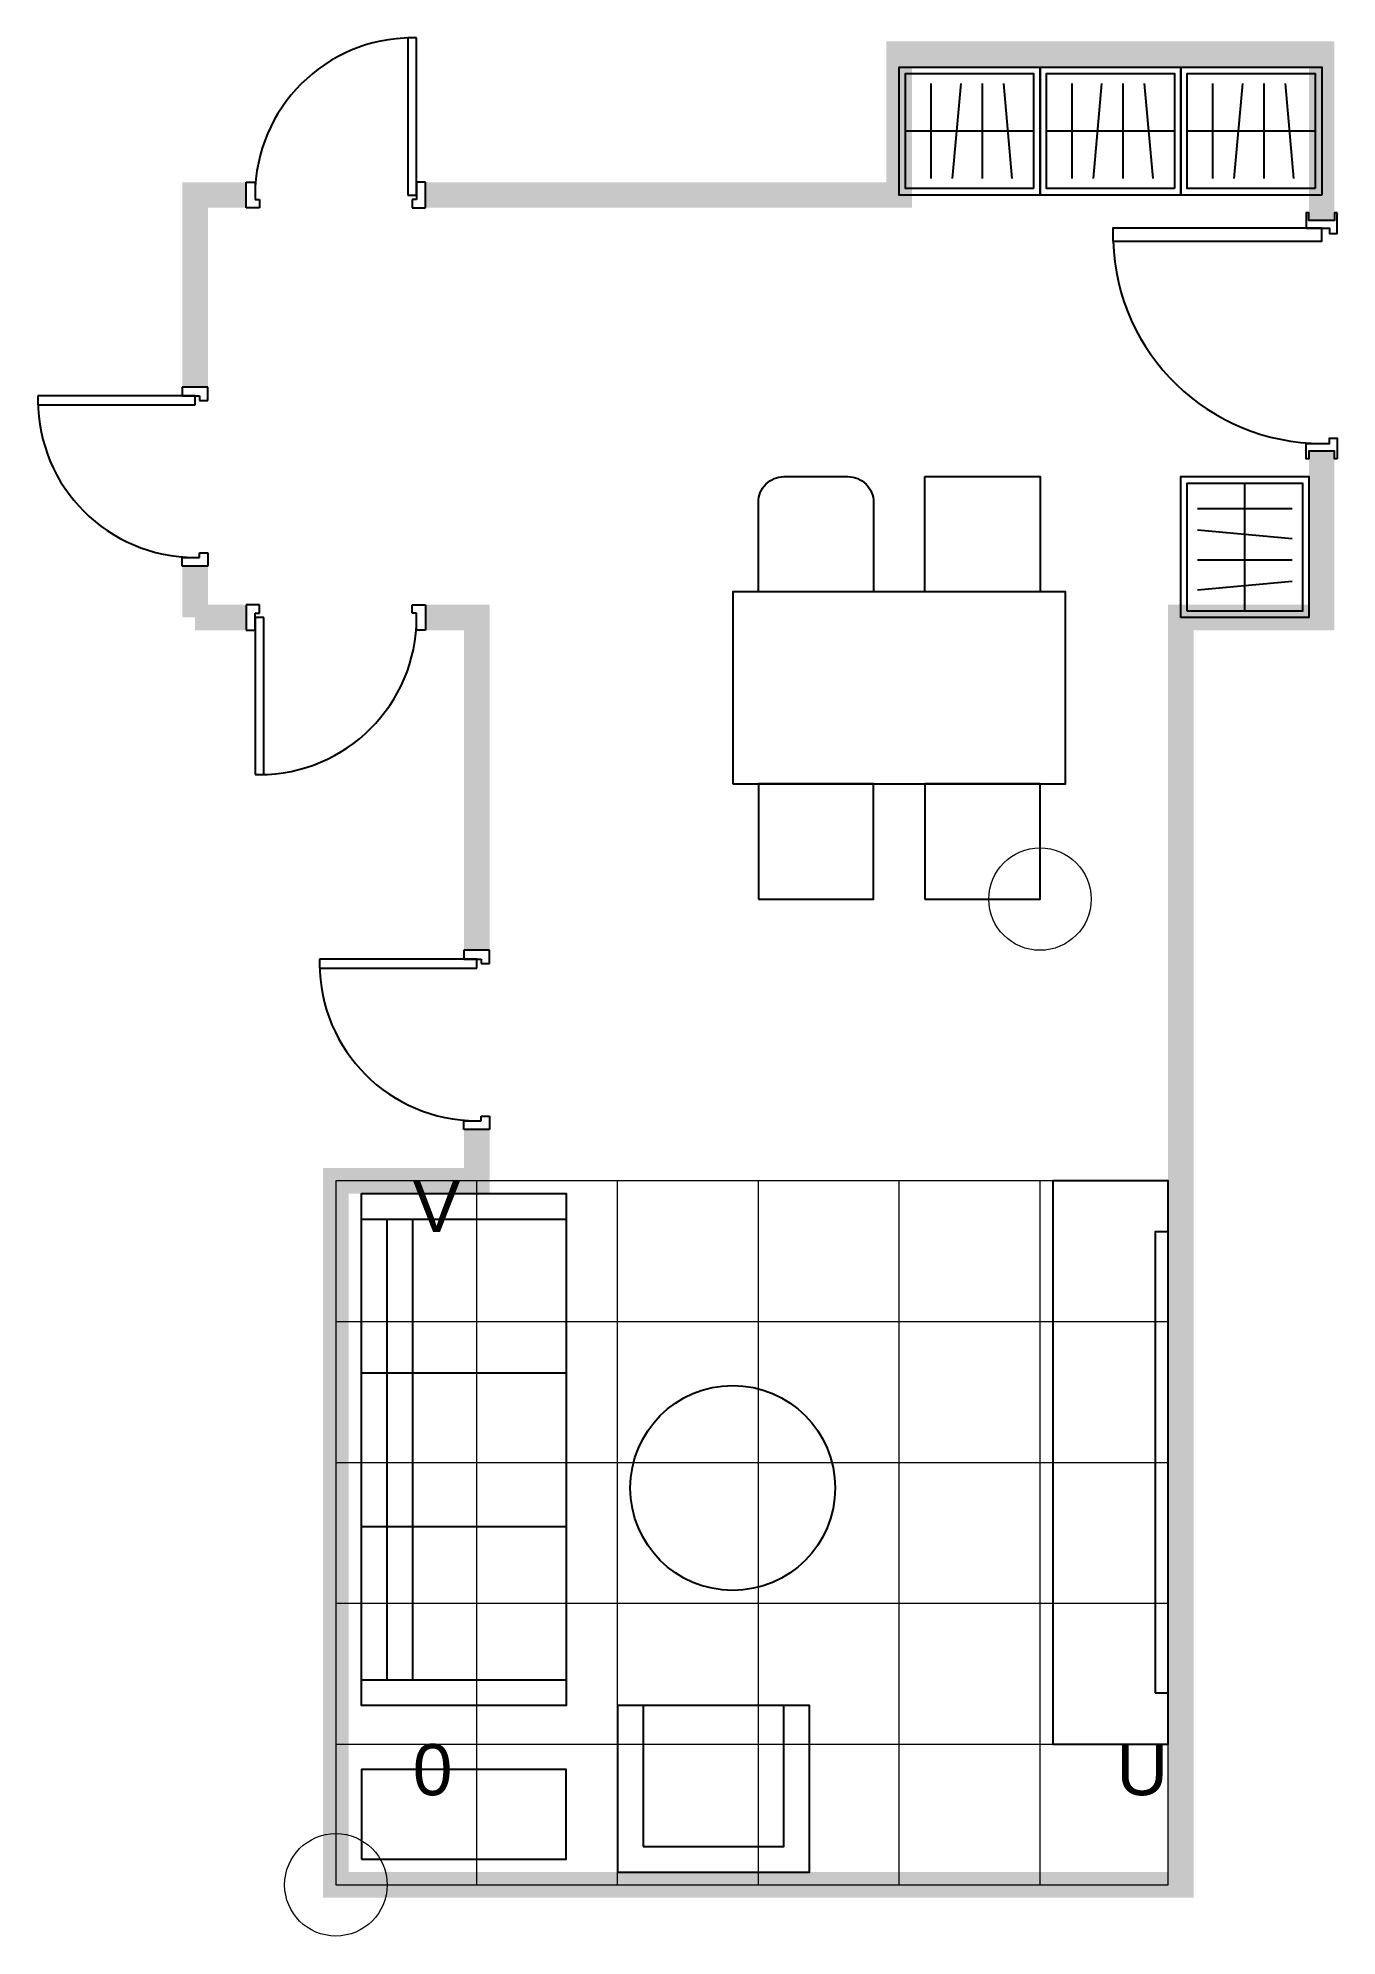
# Model space of a CAD drawing. Header units: millimetres. Extents: x 5437 to 10510, y 3100 to 10513.
import ezdxf

# ---------------------------------------------------------------- set-up
doc = ezdxf.new("R2010")
doc.units = ezdxf.units.MM
doc.layers.add('helper', color=30, linetype='Continuous', lineweight=5)
doc.styles.get("Standard").update_dxf_attribs({"font": 'arial.ttf'})

# ---------------------------------------------------------------- blocks, each defined once
blk = doc.blocks.new('Door_Wide_Mirror')
blk.add_line((1000, 50), (1000, -50))
for points in [[(70, 60), (70, 50), (100, 50), (100, -50), (70, -50), (70, -60), (130, -60), (130, -50), (130, 30), (150, 30), (150, 60), (70, 60)], [(1030, 60), (1030, 50), (1000, 50), (1000, -50), (1030, -50), (1030, -60), (970, -60), (970, -50), (970, 30), (950, 30), (950, 60), (1030, 60)]]:
    blk.add_lwpolyline(points)
blk.add_lwpolyline([(130, 0), (130, -815), (180, -815), (180, 0)], close=True)
blk.add_arc((155, 0), 815, 271.75781, 0)
for points in [[(100, 50), (100, -50), (0, 50), (0, -50)], [(1100, 50), (1100, -50), (1000, 50), (1000, -50)]]:
    blk.add_solid(points)
blk = doc.blocks.new('Sitting')
for p, q in [((100, 2600), (900, 2600)), ((200, 800), (200, 2600)), ((300, 800), (300, 2600)), ((900, 2600), (900, 800)), ((100, 2000), (900, 2000)), ((100, 1400), (900, 1400)), ((900, 800), (100, 800))]:
    blk.add_line(p, q)
for points in [[(2800, 550), (3250, 550), (3250, 2750), (2800, 2750)], [(100, 2700), (900, 2700), (900, 700), (100, 700)], [(3200, 750), (3250, 750), (3250, 2550), (3200, 2550)], [(1100, 50), (1850, 50), (1850, 700), (1100, 700)], [(1200, 150), (1750, 150), (1750, 700), (1200, 700)], [(100, 100), (900, 100), (900, 450), (100, 450)]]:
    blk.add_lwpolyline(points, close=True)
blk.add_circle((1550, 1550), 400)
at = {"layer": 'helper'}
for p, q in [((3250, 2750), (0, 2750)), ((0, 2750), (0, 0)), ((550, 0), (550, 2750)), ((1100, 0), (1100, 2750)), ((1650, 0), (1650, 2750)), ((2200, 0), (2200, 2750)), ((2750, 0), (2750, 2750)), ((3250, 0), (3250, 2750)), ((0, 2200), (3250, 2200)), ((0, 1650), (3250, 1650)), ((0, 1100), (3250, 1100)), ((0, 550), (3250, 550)), ((0, 0), (3250, 0))]:
    blk.add_line(p, q, dxfattribs=at)
blk.add_lwpolyline([(0, 0, 0, 0, 0), (2629.1, 1459.5, 200, 0, 0), (2803.9, 1556.6, 0, 0, 0)], format="xyseb", dxfattribs=at)
blk.add_circle((0, 0), 200, dxfattribs=at)
at = {"layer": 'helper', "char_height": 200}
for s, insert, attachment_point in [('V', (300, 2750), 1), ('0', (300, 550), 1), ('U', (3250, 550), 3)]:
    blk.add_mtext_dynamic_manual_height_columns(s, width=550, gutter_width=12.5, heights=[0], dxfattribs=dict(at, insert=insert, attachment_point=attachment_point))
blk = doc.blocks.new('Dining')
blk.add_lwpolyline([(100, 0), (350, 0, -0.414214), (450, -100), (450, -450), (0, -450), (0, -100, -0.414214)], format="xyb", close=True)
for points in [[(650, 0), (1100, 0), (1100, -450), (650, -450)], [(-100, -1200), (1200, -1200), (1200, -450), (-100, -450)], [(0, -1650), (450, -1650), (450, -1200), (0, -1200)], [(650, -1650), (1100, -1650), (1100, -1200), (650, -1200)]]:
    blk.add_lwpolyline(points, close=True)
at = {"layer": 'helper'}
blk.add_lwpolyline([(1100, -1650, 0, 0, 0), (510.2, -302.1, 200, 0, 0), (430.1, -118.8, 0, 0, 0)], format="xyseb", dxfattribs=at)
blk.add_circle((1100, -1650), 200, dxfattribs=at)
blk = doc.blocks.new('robe')
at = {"true_color": 0xffffff}
for p, q in [((250, 25), (250, 525)), ((65, 425), (435, 425)), ((65, 341.7), (435, 308.3)), ((65, 225), (435, 225)), ((65, 108.3), (435, 141.7))]:
    blk.add_line(p, q, dxfattribs=at)
for points in [[(0, 0), (0, 550), (500, 550), (500, 0)], [(25, 25), (25, 525), (475, 525), (475, 25)]]:
    blk.add_lwpolyline(points, close=True, dxfattribs=at)
blk = doc.blocks.new('AllBlock')
for points in [[(8750, 10500), (8750, 10400), (9400, 10500), (9400, 10400)], [(8750, 10500), (8750, 9850), (8850, 10500), (8850, 9850)], [(9300, 10500), (9300, 10400), (9950, 10500), (9950, 10400)], [(9850, 10500), (9850, 10400), (10500, 10500), (10500, 10400)], [(10400, 10500), (10400, 9850), (10500, 10500), (10500, 9850)], [(6000, 9950), (6000, 9300), (6100, 9950), (6100, 9300)], [(7100, 9950), (7100, 9850), (7750, 9950), (7750, 9850)], [(7650, 9950), (7650, 9850), (8300, 9950), (8300, 9850)], [(8200, 9950), (8200, 9850), (8850, 9950), (8850, 9850)], [(10400, 8850), (10400, 8200), (10500, 8850), (10500, 8200)], [(7100, 8300), (7100, 7650), (7200, 8300), (7200, 7650)], [(9850, 8300), (9850, 8200), (10500, 8300), (10500, 8200)], [(9850, 8300), (9850, 7650), (9950, 8300), (9950, 7650)], [(7100, 7750), (7100, 7100), (7200, 7750), (7200, 7100)], [(9850, 7750), (9850, 7100), (9950, 7750), (9950, 7100)], [(9850, 7200), (9850, 6550), (9950, 7200), (9950, 6550)], [(9850, 6650), (9850, 6000), (9950, 6650), (9950, 6000)], [(6550, 6100), (6550, 6000), (7200, 6100), (7200, 6000)], [(6550, 6100), (6550, 5450), (6650, 6100), (6650, 5450)], [(9850, 6100), (9850, 5450), (9950, 6100), (9950, 5450)], [(6550, 5550), (6550, 4900), (6650, 5550), (6650, 4900)], [(9850, 5550), (9850, 4900), (9950, 5550), (9950, 4900)], [(6550, 5000), (6550, 4350), (6650, 5000), (6650, 4350)], [(9850, 5000), (9850, 4350), (9950, 5000), (9950, 4350)], [(6550, 4450), (6550, 3800), (6650, 4450), (6650, 3800)], [(9850, 4450), (9850, 3800), (9950, 4450), (9950, 3800)], [(6550, 3900), (6550, 3250), (6650, 3900), (6650, 3250)], [(9850, 3900), (9850, 3250), (9950, 3900), (9950, 3250)], [(6550, 3350), (6550, 3250), (7200, 3350), (7200, 3250)], [(7100, 3350), (7100, 3250), (7750, 3350), (7750, 3250)], [(7650, 3350), (7650, 3250), (8300, 3350), (8300, 3250)], [(8200, 3350), (8200, 3250), (8850, 3350), (8850, 3250)], [(8750, 3350), (8750, 3250), (9400, 3350), (9400, 3250)], [(9300, 3350), (9300, 3250), (9950, 3350), (9950, 3250)]]:
    blk.add_solid(points)
for name, p, rotation in [('robe', (9350, 9900), 90), ('robe', (9900, 9900), 90), ('robe', (10450, 9900), 90), ('Door_Wide_Mirror', (10450, 9900), 270)]:
    blk.add_blockref(name, p, dxfattribs=dict(rotation=rotation))
for name, p in [('Dining', (8250, 8800)), ('robe', (9900, 8250)), ('Sitting', (6600, 3300))]:
    blk.add_blockref(name, p)
blk = doc.blocks.new('Door_Narrow')
at = {"color": 7}
for p, q in [((-50, -200), (-50, -234.6)), ((50, -200), (-50, -200)), ((-50, -200), (-50, -234.6)), ((50, -251.9), (50, -200)), ((50, -251.9), (50, -200)), ((0, -234.6), (-613.5, -234.6)), ((-613.5, -234.6), (-613.5, -269.2)), ((-613.5, -269.2), (0, -269.2)), ((-50, -234.6), (17.3, -234.6)), ((-50, -234.6), (17.3, -234.6)), ((0, -269.2), (0, -234.6)), ((17.3, -234.6), (17.3, -251.9)), ((17.3, -234.6), (17.3, -251.9)), ((17.3, -251.9), (50, -251.9)), ((17.3, -251.9), (50, -251.9)), ((-50, -900), (-50, -865.4)), ((-50, -865.4), (17.3, -865.4)), ((17.3, -865.4), (17.3, -848.1)), ((17.3, -848.1), (50, -848.1)), ((50, -848.1), (50, -900)), ((50, -900), (-50, -900))]:
    blk.add_line(p, q, dxfattribs=at)
blk.add_arc((0, -251.9), 613.5, 180, 269.9, dxfattribs=at)
for points in [[(50, 0), (-50, 0), (50, -200), (-50, -200)], [(50, -900), (-50, -900), (50, -1100), (-50, -1100)]]:
    blk.add_solid(points, dxfattribs=at)

msp = doc.modelspace()

# ---------------------------------------------------------------- block references
for name, p in [('AllBlock', (0, 0)), ('Door_Narrow', (6050, 9350)), ('Door_Narrow', (7150, 7150))]:
    msp.add_blockref(name, p)
for p, rotation in [((7150, 9900), 270), ((6050, 8250), 90)]:
    msp.add_blockref('Door_Narrow', p, dxfattribs=dict(rotation=rotation))

doc.saveas('drawing.dxf')
